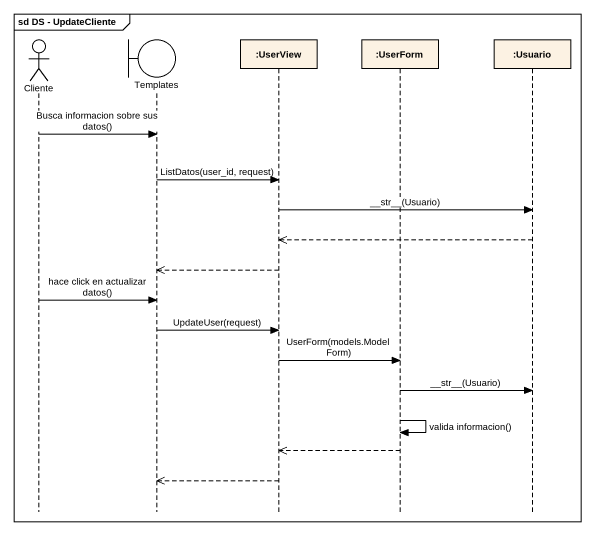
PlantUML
@startuml
mainframe sd DS - UpdateCliente
hide footbox
actor Cliente
boundary Templates
participant ":UserView" as UserView
participant ":UserForm" as UserForm
participant ":Usuario" as Usuario

Cliente -> Templates : Busca informacion sobre sus datos()
Templates -> UserView : ListDatos(user_id, request)
UserView -> Usuario : ~__str~__(Usuario)
Usuario -->> UserView
UserView -->> Templates
Cliente -> Templates : hace click en actualizar datos()
Templates -> UserView : UpdateUser(request)
UserView -> UserForm : UserForm(models.ModelForm)
UserForm -> Usuario : ~__str~__(Usuario)
UserForm -> UserForm : valida informacion()
UserForm -->> UserView
UserView -->> Templates
@enduml
